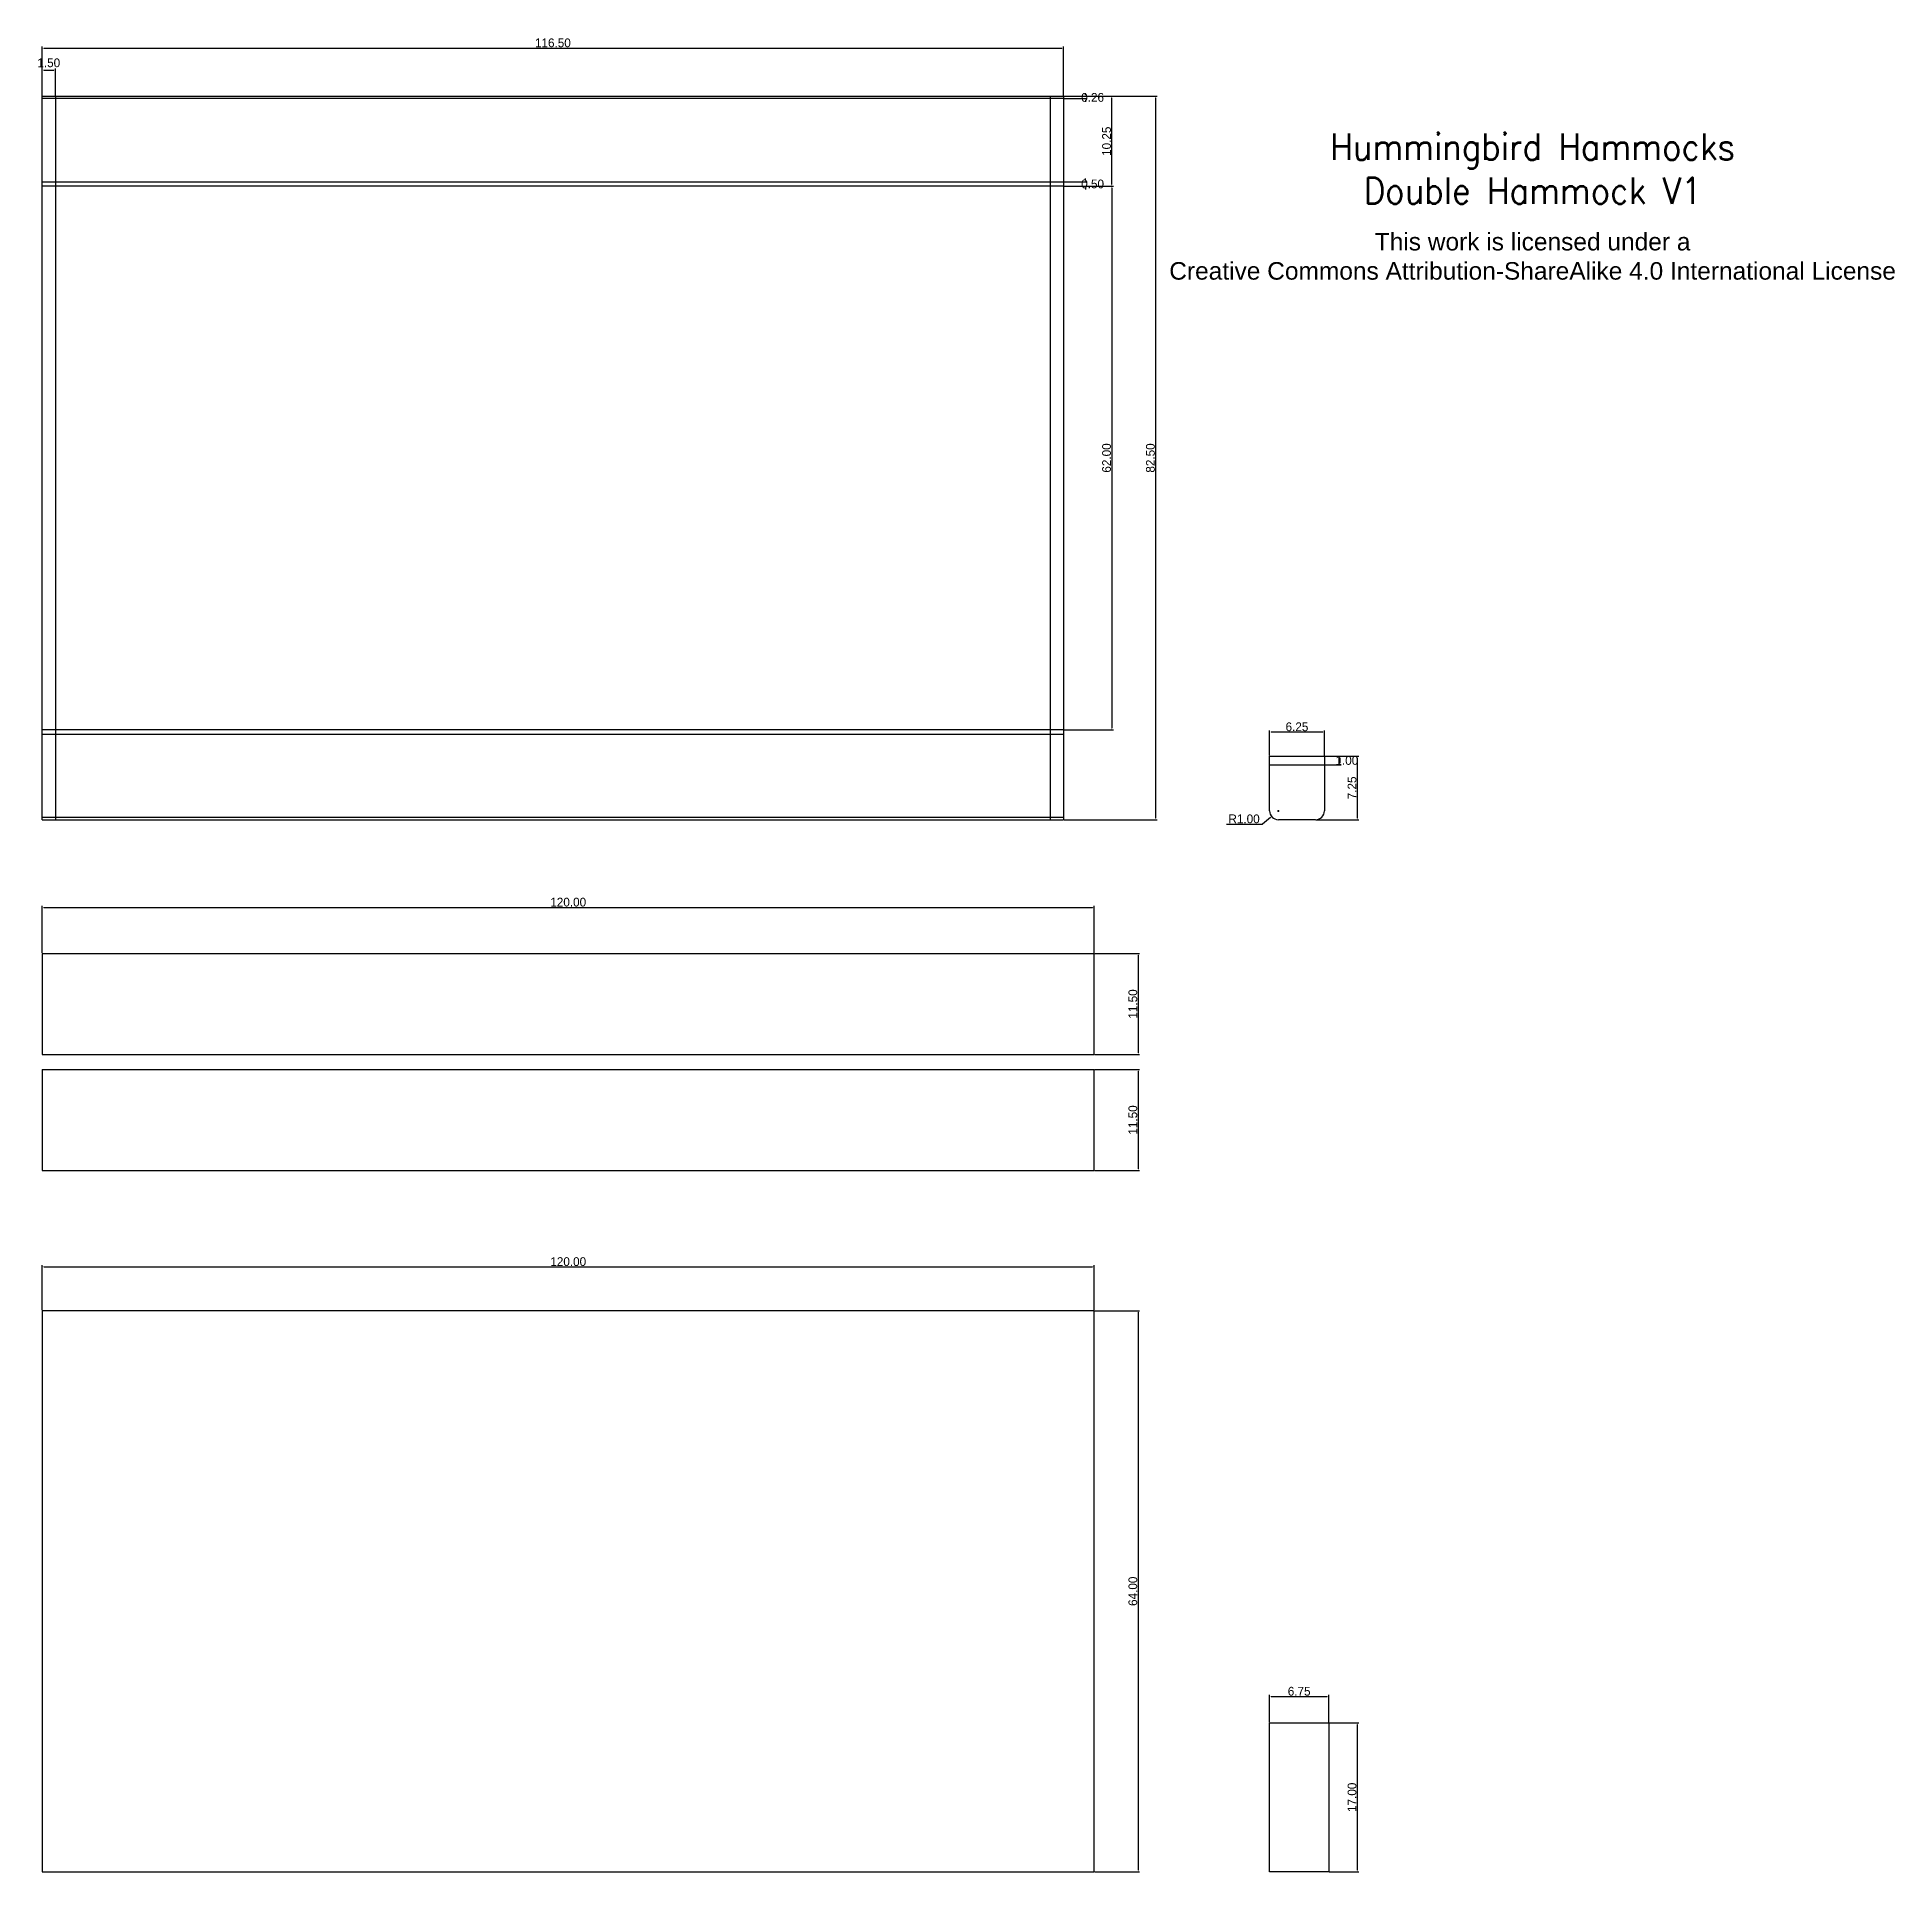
# Model space of a CAD drawing. Extents: x -1 to 211, y 0 to 209.
import ezdxf

# ---------------------------------------------------------------- set-up
doc = ezdxf.new("R2010")
doc.units = 0
doc.layers.get('0').update_dxf_attribs({"true_color": 0xffffff})
for name, color, linetype, true_color in [('Bag Cut Size', 6, 'Continuous', 0xff00ff), ('Center Panel Cut Size', 1, 'Continuous', 0xff0000), ('Dimensions', 4, 'Continuous', 0x00ffff), ('Finished Bag Size', 3, 'Continuous', 0x00ff00), ('Finished Hammock', 5, 'Continuous', 0x0000ff), ('Side Panel Cut Size', 30, 'Continuous', 0xff7f00)]:
    doc.layers.add(name, color=color, linetype=linetype, true_color=true_color)
doc.styles.add('textstyle11', font='Standard')
doc.styles.add('textstyle12', font='Standard')
doc.dimstyles.new('QCADDimStyle', dxfattribs={"dimtxt": 1, "dimasz": 0.18, "dimexe": 0.18, "dimexo": 0.0625, "dimgap": 0.09, "dimtad": 1, "dimtoh": 1, "dimdec": 4, "dimzin": 0, "dimdsep": 46, "dimtxsty": 'Standard', "dimcen": 0.09, "dimadec": 0, "dimazin": 0, "dimtfac": 1, "dimtdec": 4, "dimtofl": 0, "dimtmove": 0, "dimatfit": 3, "dimfxl": 1, "dimtolj": 1, "dimtzin": 0, "dimarcsym": 0})

# ---------------------------------------------------------------- blocks, each defined once
blk = doc.blocks.new('*D1')
at = {"layer": 'Defpoints', "color": 0}
for p in [(116.5, 208), (0, 202.5), (116.5, 202.5)]:
    blk.add_point(p, dxfattribs=at)
at = {"layer": 'Dimensions', "color": 0, "lineweight": -2}
for p, q in [((0, 202.5625), (0, 208.18)), ((0.18, 208), (116.32, 208)), ((116.5, 202.5625), (116.5, 208.18))]:
    blk.add_line(p, q, dxfattribs=at)
at = {"layer": 'Dimensions', "color": 0}
for points in [[(0.18, 208.03), (0.18, 207.97), (0, 208)], [(116.32, 207.97), (116.32, 208.03), (116.5, 208)]]:
    blk.add_solid(points, dxfattribs=at)
at = {"layer": 'Dimensions', "color": 0, "insert": (58.25, 208.59), "char_height": 1, "attachment_point": 5}
blk.add_mtext('\\A1;116.50', dxfattribs=at)
blk = doc.blocks.new('*D2')
at = {"layer": 'Defpoints', "color": 0}
for p in [(1.5, 205.5), (0, 202.5), (1.5, 202.5)]:
    blk.add_point(p, dxfattribs=at)
at = {"layer": 'Dimensions', "color": 0, "lineweight": -2}
for p, q in [((0, 202.5625), (0, 205.68)), ((1.5, 202.5625), (1.5, 205.68)), ((0.18, 205.5), (1.32, 205.5))]:
    blk.add_line(p, q, dxfattribs=at)
at = {"layer": 'Dimensions', "color": 0}
for points in [[(0.18, 205.53), (0.18, 205.47), (0, 205.5)], [(1.32, 205.47), (1.32, 205.53), (1.5, 205.5)]]:
    blk.add_solid(points, dxfattribs=at)
at = {"layer": 'Dimensions', "color": 0, "insert": (0.75, 206.315), "char_height": 1, "attachment_point": 5}
blk.add_mtext('\\A1;1.50', dxfattribs=at)
blk = doc.blocks.new('*D3')
at = {"layer": 'Defpoints', "color": 0}
for p in [(120, 110), (0, 104.73), (120, 104.73)]:
    blk.add_point(p, dxfattribs=at)
at = {"layer": 'Dimensions', "color": 0, "lineweight": -2}
for p, q in [((0, 104.8), (0, 110.18)), ((0.18, 110), (119.82, 110)), ((120, 104.8), (120, 110.18))]:
    blk.add_line(p, q, dxfattribs=at)
at = {"layer": 'Dimensions', "color": 0}
for points in [[(0.18, 110.03), (0.18, 109.97), (0, 110)], [(119.82, 109.97), (119.82, 110.03), (120, 110)]]:
    blk.add_solid(points, dxfattribs=at)
at = {"layer": 'Dimensions', "color": 0, "insert": (60, 110.59), "char_height": 1, "attachment_point": 5}
blk.add_mtext('\\A1;120.00', dxfattribs=at)
blk = doc.blocks.new('*D4')
at = {"layer": 'Defpoints', "color": 0}
for p in [(120, 69), (0, 64), (120, 64)]:
    blk.add_point(p, dxfattribs=at)
at = {"layer": 'Dimensions', "color": 0, "lineweight": -2}
for p, q in [((0, 64.0625), (0, 69.18)), ((0.18, 69), (119.82, 69)), ((120, 64.0625), (120, 69.18))]:
    blk.add_line(p, q, dxfattribs=at)
at = {"layer": 'Dimensions', "color": 0}
for points in [[(0.18, 69.03), (0.18, 68.97), (0, 69)], [(119.82, 68.97), (119.82, 69.03), (120, 69)]]:
    blk.add_solid(points, dxfattribs=at)
at = {"layer": 'Dimensions', "color": 0, "insert": (60, 69.59), "char_height": 1, "attachment_point": 5}
blk.add_mtext('\\A1;120.00', dxfattribs=at)
blk = doc.blocks.new('*D5')
at = {"layer": 'Defpoints', "color": 0}
for p in [(146.25, 130), (140, 127.25), (146.25, 127.25)]:
    blk.add_point(p, dxfattribs=at)
at = {"layer": 'Dimensions', "color": 0, "lineweight": -2}
for p, q in [((140, 127.3125), (140, 130.18)), ((140.18, 130), (146.07, 130)), ((146.25, 127.3125), (146.25, 130.18))]:
    blk.add_line(p, q, dxfattribs=at)
at = {"layer": 'Dimensions', "color": 0}
for points in [[(140.18, 130.03), (140.18, 129.97), (140, 130)], [(146.07, 129.97), (146.07, 130.03), (146.25, 130)]]:
    blk.add_solid(points, dxfattribs=at)
at = {"layer": 'Dimensions', "color": 0, "insert": (143.125, 130.59), "char_height": 1, "attachment_point": 5}
blk.add_mtext('\\A1;6.25', dxfattribs=at)
blk = doc.blocks.new('*D6')
at = {"layer": 'Defpoints', "color": 0}
for p in [(146.75, 20), (140, 17), (146.75, 17)]:
    blk.add_point(p, dxfattribs=at)
at = {"layer": 'Dimensions', "color": 0, "lineweight": -2}
for p, q in [((140, 17.0625), (140, 20.18)), ((140.18, 20), (146.57, 20)), ((146.75, 17.0625), (146.75, 20.18))]:
    blk.add_line(p, q, dxfattribs=at)
at = {"layer": 'Dimensions', "color": 0}
for points in [[(140.18, 20.03), (140.18, 19.97), (140, 20)], [(146.57, 19.97), (146.57, 20.03), (146.75, 20)]]:
    blk.add_solid(points, dxfattribs=at)
at = {"layer": 'Dimensions', "color": 0, "insert": (143.375, 20.59), "char_height": 1, "attachment_point": 5}
blk.add_mtext('\\A1;6.75', dxfattribs=at)
blk = doc.blocks.new('*D7')
at = {"layer": 'Defpoints', "color": 0}
for p in [(146.75, 17), (146.75, 0), (150, 0)]:
    blk.add_point(p, dxfattribs=at)
at = {"layer": 'Dimensions', "color": 0, "lineweight": -2}
for p, q in [((146.8125, 17), (150.18, 17)), ((150, 16.82), (150, 0.18)), ((146.8125, 0), (150.18, 0))]:
    blk.add_line(p, q, dxfattribs=at)
at = {"layer": 'Dimensions', "color": 0}
for points in [[(150.03, 16.82), (149.97, 16.82), (150, 17)], [(149.97, 0.18), (150.03, 0.18), (150, 0)]]:
    blk.add_solid(points, dxfattribs=at)
at = {"layer": 'Dimensions', "color": 0, "insert": (149.41, 8.5), "char_height": 1, "attachment_point": 5, "rotation": 90}
blk.add_mtext('\\A1;17.00', dxfattribs=at)
blk = doc.blocks.new('*D8')
at = {"layer": 'Defpoints', "color": 0}
for p in [(120, 64), (120, 0), (125, 0)]:
    blk.add_point(p, dxfattribs=at)
at = {"layer": 'Dimensions', "color": 0, "lineweight": -2}
for p, q in [((120.0625, 64), (125.18, 64)), ((125, 63.82), (125, 0.18)), ((120.0625, 0), (125.18, 0))]:
    blk.add_line(p, q, dxfattribs=at)
at = {"layer": 'Dimensions', "color": 0}
for points in [[(125.03, 63.82), (124.97, 63.82), (125, 64)], [(124.97, 0.18), (125.03, 0.18), (125, 0)]]:
    blk.add_solid(points, dxfattribs=at)
at = {"layer": 'Dimensions', "color": 0, "insert": (124.41, 32), "char_height": 1, "attachment_point": 5, "rotation": 90}
blk.add_mtext('\\A1;64.00', dxfattribs=at)
blk = doc.blocks.new('*D9')
at = {"layer": 'Defpoints', "color": 0}
for p in [(120, 104.73), (120, 93.23), (125, 93.23)]:
    blk.add_point(p, dxfattribs=at)
at = {"layer": 'Dimensions', "color": 0, "lineweight": -2}
for p, q in [((120.06, 104.73), (125.18, 104.73)), ((125, 104.55), (125, 93.41)), ((120.06, 93.23), (125.18, 93.23))]:
    blk.add_line(p, q, dxfattribs=at)
at = {"layer": 'Dimensions', "color": 0}
for points in [[(125.03, 104.55), (124.97, 104.55), (125, 104.73)], [(124.97, 93.41), (125.03, 93.41), (125, 93.23)]]:
    blk.add_solid(points, dxfattribs=at)
at = {"layer": 'Dimensions', "color": 0, "insert": (124.41, 98.98), "char_height": 1, "attachment_point": 5, "rotation": 90}
blk.add_mtext('\\A1;11.50', dxfattribs=at)
blk = doc.blocks.new('*D10')
at = {"layer": 'Defpoints', "color": 0}
for p in [(120, 91.5), (120, 80), (125, 80)]:
    blk.add_point(p, dxfattribs=at)
at = {"layer": 'Dimensions', "color": 0, "lineweight": -2}
for p, q in [((120.0625, 91.5), (125.18, 91.5)), ((125, 91.32), (125, 80.18)), ((120.0625, 80), (125.18, 80))]:
    blk.add_line(p, q, dxfattribs=at)
at = {"layer": 'Dimensions', "color": 0}
for points in [[(125.03, 91.32), (124.97, 91.32), (125, 91.5)], [(124.97, 80.18), (125.03, 80.18), (125, 80)]]:
    blk.add_solid(points, dxfattribs=at)
at = {"layer": 'Dimensions', "color": 0, "insert": (124.41, 85.75), "char_height": 1, "attachment_point": 5, "rotation": 90}
blk.add_mtext('\\A1;11.50', dxfattribs=at)
blk = doc.blocks.new('*D11')
at = {"layer": 'Defpoints', "color": 0}
for p in [(116.5, 202.5), (116.5, 202.243102), (119, 202.243102)]:
    blk.add_point(p, dxfattribs=at)
at = {"layer": 'Dimensions', "color": 0, "lineweight": -2}
for p, q in [((116.5625, 202.5), (119.18, 202.5)), ((116.5625, 202.243102), (119.18, 202.243102)), ((119, 202.68), (119, 202.86)), ((119, 202.063102), (119, 201.883102))]:
    blk.add_line(p, q, dxfattribs=at)
at = {"layer": 'Dimensions', "color": 0}
for points in [[(118.97, 202.68), (119.03, 202.68), (119, 202.5)], [(119.03, 202.063102), (118.97, 202.063102), (119, 202.243102)]]:
    blk.add_solid(points, dxfattribs=at)
at = {"layer": 'Dimensions', "color": 0, "insert": (119.815, 202.371551), "char_height": 1, "attachment_point": 5}
blk.add_mtext('\\A1;0.26', dxfattribs=at)
blk = doc.blocks.new('*D12')
at = {"layer": 'Defpoints', "color": 0}
for p in [(116.5, 202.5), (122, 202.5), (116.5, 192.25)]:
    blk.add_point(p, dxfattribs=at)
at = {"layer": 'Dimensions', "color": 0, "lineweight": -2}
for p, q in [((116.5625, 202.5), (122.18, 202.5)), ((122, 192.43), (122, 202.32)), ((116.5625, 192.25), (122.18, 192.25))]:
    blk.add_line(p, q, dxfattribs=at)
at = {"layer": 'Dimensions', "color": 0}
for points in [[(122.03, 202.32), (121.97, 202.32), (122, 202.5)], [(121.97, 192.43), (122.03, 192.43), (122, 192.25)]]:
    blk.add_solid(points, dxfattribs=at)
at = {"layer": 'Dimensions', "color": 0, "insert": (121.41, 197.375), "char_height": 1, "attachment_point": 5, "rotation": 90}
blk.add_mtext('\\A1;10.25', dxfattribs=at)
blk = doc.blocks.new('*D13')
at = {"layer": 'Defpoints', "color": 0}
for p in [(116.5, 192.75), (116.5, 192.25), (119, 192.25)]:
    blk.add_point(p, dxfattribs=at)
at = {"layer": 'Dimensions', "color": 0, "lineweight": -2}
for p, q in [((119, 192.93), (119, 193.11)), ((116.5625, 192.75), (119.18, 192.75)), ((116.5625, 192.25), (119.18, 192.25)), ((119, 192.07), (119, 191.89))]:
    blk.add_line(p, q, dxfattribs=at)
at = {"layer": 'Dimensions', "color": 0}
for points in [[(118.97, 192.93), (119.03, 192.93), (119, 192.75)], [(119.03, 192.07), (118.97, 192.07), (119, 192.25)]]:
    blk.add_solid(points, dxfattribs=at)
at = {"layer": 'Dimensions', "color": 0, "insert": (119.815, 192.5), "char_height": 1, "attachment_point": 5}
blk.add_mtext('\\A1;0.50', dxfattribs=at)
blk = doc.blocks.new('*D14')
at = {"layer": 'Defpoints', "color": 0}
for p in [(116.5, 192.25), (116.5, 130.25), (122, 130.25)]:
    blk.add_point(p, dxfattribs=at)
at = {"layer": 'Dimensions', "color": 0, "lineweight": -2}
for p, q in [((116.5625, 192.25), (122.18, 192.25)), ((122, 192.07), (122, 130.43)), ((116.5625, 130.25), (122.18, 130.25))]:
    blk.add_line(p, q, dxfattribs=at)
at = {"layer": 'Dimensions', "color": 0}
for points in [[(122.03, 192.07), (121.97, 192.07), (122, 192.25)], [(121.97, 130.43), (122.03, 130.43), (122, 130.25)]]:
    blk.add_solid(points, dxfattribs=at)
at = {"layer": 'Dimensions', "color": 0, "insert": (121.41, 161.25), "char_height": 1, "attachment_point": 5, "rotation": 90}
blk.add_mtext('\\A1;62.00', dxfattribs=at)
blk = doc.blocks.new('*D15')
at = {"layer": 'Defpoints', "color": 0}
for p in [(116.5, 202.5), (116.5, 120), (127, 120)]:
    blk.add_point(p, dxfattribs=at)
at = {"layer": 'Dimensions', "color": 0, "lineweight": -2}
for p, q in [((116.5625, 202.5), (127.18, 202.5)), ((127, 202.32), (127, 120.18)), ((116.5625, 120), (127.18, 120))]:
    blk.add_line(p, q, dxfattribs=at)
at = {"layer": 'Dimensions', "color": 0}
for points in [[(127.03, 202.32), (126.97, 202.32), (127, 202.5)], [(126.97, 120.18), (127.03, 120.18), (127, 120)]]:
    blk.add_solid(points, dxfattribs=at)
at = {"layer": 'Dimensions', "color": 0, "insert": (126.41, 161.25), "char_height": 1, "attachment_point": 5, "rotation": 90}
blk.add_mtext('\\A1;82.50', dxfattribs=at)
blk = doc.blocks.new('*D16')
at = {"layer": 'Defpoints', "color": 0}
for p in [(146.25, 127.25), (146.25, 126.25), (148, 126.25)]:
    blk.add_point(p, dxfattribs=at)
at = {"layer": 'Dimensions', "color": 0, "lineweight": -2}
for p, q in [((146.3125, 127.25), (148.18, 127.25)), ((146.3125, 126.25), (148.18, 126.25)), ((148, 127.07), (148, 126.43))]:
    blk.add_line(p, q, dxfattribs=at)
at = {"layer": 'Dimensions', "color": 0}
for points in [[(148.03, 127.07), (147.97, 127.07), (148, 127.25)], [(147.97, 126.43), (148.03, 126.43), (148, 126.25)]]:
    blk.add_solid(points, dxfattribs=at)
at = {"layer": 'Dimensions', "color": 0, "insert": (148.815, 126.75), "char_height": 1, "attachment_point": 5}
blk.add_mtext('\\A1;1.00', dxfattribs=at)
blk = doc.blocks.new('*D17')
at = {"layer": 'Defpoints', "color": 0}
for p in [(146.25, 127.25), (145.25, 120), (150, 120)]:
    blk.add_point(p, dxfattribs=at)
at = {"layer": 'Dimensions', "color": 0, "lineweight": -2}
for p, q in [((146.3125, 127.25), (150.18, 127.25)), ((150, 127.07), (150, 120.18)), ((145.3125, 120), (150.18, 120))]:
    blk.add_line(p, q, dxfattribs=at)
at = {"layer": 'Dimensions', "color": 0}
for points in [[(150.03, 127.07), (149.97, 127.07), (150, 127.25)], [(149.97, 120.18), (150.03, 120.18), (150, 120)]]:
    blk.add_solid(points, dxfattribs=at)
at = {"layer": 'Dimensions', "color": 0, "insert": (149.41, 123.625), "char_height": 1, "attachment_point": 5, "rotation": 90}
blk.add_mtext('\\A1;7.25', dxfattribs=at)
blk = doc.blocks.new('*D18')
at = {"layer": 'Defpoints', "color": 0}
for p in [(141, 121), (140.23, 120.36)]:
    blk.add_point(p, dxfattribs=at)
at = {"layer": 'Dimensions', "color": 0}
for p, q in [((140.91, 121), (141.09, 121)), ((141, 120.91), (141, 121.09))]:
    blk.add_line(p, q, dxfattribs=at)
at = {"layer": 'Dimensions', "color": 0, "lineweight": -2}
for p in [(135.09, 119.5), (140.09, 120.25)]:
    blk.add_line(p, (139.18, 119.5), dxfattribs=at)
at = {"layer": 'Dimensions', "color": 0}
blk.add_solid([(140.11, 120.23), (140.07, 120.27), (140.23, 120.36)], dxfattribs=at)
at = {"layer": 'Dimensions', "color": 0, "insert": (137.09, 120.09), "char_height": 1, "attachment_point": 5}
blk.add_mtext('\\A1;R1.00', dxfattribs=at)

msp = doc.modelspace()

# ---------------------------------------------------------------- linework, layer by layer
at = {"layer": 'Bag Cut Size', "color": 7, "true_color": 0xffffff}
for p, q in [((140, 0), (140, 17)), ((140, 17), (146.75, 17)), ((146.75, 17), (146.75, 0)), ((146.75, 0), (140, 0))]:
    msp.add_line(p, q, dxfattribs=at)
at = {"layer": 'Center Panel Cut Size', "color": 7, "true_color": 0xffffff}
for p, q in [((0, 64), (0, 0)), ((120, 64), (0, 64)), ((120, 0), (120, 64)), ((0, 0), (120, 0))]:
    msp.add_line(p, q, dxfattribs=at)
at = {"layer": 'Finished Bag Size', "color": 7, "true_color": 0xffffff}
for p, q in [((140, 126.25), (140, 127.25)), ((140, 127.25), (146.25, 127.25)), ((146.25, 127.25), (146.25, 126.25)), ((140, 126.25), (146.25, 126.25)), ((140, 121), (140, 126.25)), ((146.25, 126.25), (146.25, 121)), ((145.25, 120), (141, 120))]:
    msp.add_line(p, q, dxfattribs=at)
for centre, start, end in [((141, 121), 180, 270), ((145.25, 121), 270, 0)]:
    msp.add_arc(centre, 1, start, end, dxfattribs=at)
at = {"layer": 'Finished Hammock', "color": 7, "true_color": 0xffffff}
for p, q in [((0, 202.243), (0, 202.5)), ((0, 202.5), (3, 202.5)), ((3, 202.243), (0, 202.243)), ((0, 192.75), (0, 202.243)), ((1.5, 202.5), (1.5, 202.243)), ((1.5, 202.243), (1.5, 192.75)), ((3, 202.5), (115, 202.5)), ((115, 202.243), (3, 202.243)), ((115, 202.5), (116.5, 202.5)), ((115, 202.243), (115, 202.5)), ((116.5, 202.243), (115, 202.243)), ((115, 192.75), (115, 202.243)), ((116.5, 202.5), (116.5, 202.243)), ((116.5, 202.243), (116.5, 192.75)), ((0, 192.75), (3, 192.75)), ((0, 192.25), (0, 192.75)), ((0, 130.25), (0, 192.25)), ((3, 192.25), (0, 192.25)), ((1.5, 192.75), (1.5, 192.25)), ((1.5, 192.25), (1.5, 130.25)), ((3, 192.75), (115, 192.75)), ((115, 192.25), (3, 192.25)), ((115, 192.75), (116.5, 192.75)), ((115, 192.25), (115, 192.75)), ((115, 130.25), (115, 192.25)), ((116.5, 192.25), (115, 192.25)), ((116.5, 192.75), (116.5, 192.25)), ((116.5, 192.25), (116.5, 130.25)), ((0, 129.75), (0, 130.25)), ((3, 130.25), (0, 130.25)), ((0, 120.247), (0, 129.75)), ((0, 129.75), (3, 129.75)), ((1.5, 130.25), (1.5, 129.75)), ((1.5, 129.75), (1.5, 120.247)), ((115, 130.25), (3, 130.25)), ((3, 129.75), (115, 129.75)), ((115, 129.75), (115, 130.25)), ((116.5, 130.25), (115, 130.25)), ((115, 120.247), (115, 129.75)), ((115, 129.75), (116.5, 129.75)), ((116.5, 130.25), (116.5, 129.75)), ((116.5, 129.75), (116.5, 120.247)), ((3, 120.247), (0, 120.247)), ((0, 120), (0, 120.247)), ((0, 120), (3, 120)), ((1.5, 120.247), (1.5, 120)), ((115, 120.247), (3, 120.247)), ((3, 120), (115, 120)), ((115, 120), (115, 120.247)), ((116.5, 120.247), (115, 120.247)), ((115, 120), (116.5, 120)), ((116.5, 120.247), (116.5, 120))]:
    msp.add_line(p, q, dxfattribs=at)
at = {"layer": 'Side Panel Cut Size', "color": 7, "true_color": 0xffffff}
for p, q in [((0, 104.734), (0, 93.234)), ((0, 104.734), (120, 104.734)), ((120, 93.234), (120, 104.734)), ((0, 93.234), (120, 93.234)), ((0, 91.5), (0, 80)), ((0, 91.5), (120, 91.5)), ((120, 80), (120, 91.5)), ((0, 80), (120, 80))]:
    msp.add_line(p, q, dxfattribs=at)

# ---------------------------------------------------------------- texts
at = {"attachment_point": 5}
for s, insert, char_height, style in [('\\H3.00133;Hummingbird Hammocks\\PDouble Hammock V1', (170, 194.242), 0.06843, 'textstyle11'), ('\\fHelvetica Neue,Helvetica,Arial,sans-serif|b0|i0|c0|p0;\\c3618615;\\H1.99926;This work is licensed under a \\P\\c13730329;Creative Commons Attribution-ShareAlike 4.0 International License', (170, 184.242), 0.068434, 'textstyle12')]:
    msp.add_mtext(s, dxfattribs=dict(at, insert=insert, char_height=char_height, style=style))

# ---------------------------------------------------------------- dimensions: what is measured, and where the dimension line sits
at = {"layer": 'Dimensions'}
for base, p1, p2, picture, middle in [((116.5, 208), (0, 202.5), (116.5, 202.5), '*D1', (58.25, 208.59)), ((1.5, 205.5), (0, 202.5), (1.5, 202.5), '*D2', (0.75, 206.315)), ((146.25, 130), (140, 127.25), (146.25, 127.25), '*D5', (143.125, 130.59)), ((120, 110), (0, 104.734), (120, 104.734), '*D3', (60, 110.59)), ((120, 69), (0, 64), (120, 64), '*D4', (60, 69.59)), ((146.75, 20), (140, 17), (146.75, 17), '*D6', (143.375, 20.59))]:
    dim = msp.add_linear_dim(base=base, p1=p1, p2=p2, dimstyle='QCADDimStyle', override={"dimtxt": 1, "dimdec": 2, "dimclrd": 0, "dimclre": 0, "dimclrt": 0, "dimtmove": 2}, dxfattribs=at)
    dim.commit()
    dim.dimension.update_dxf_attribs({"geometry": picture, "text_midpoint": middle})
for base, p1, p2, picture, middle in [((119, 202.243), (116.5, 202.5), (116.5, 202.243), '*D11', (119.815, 202.372)), ((122, 202.5), (116.5, 192.25), (116.5, 202.5), '*D12', (121.41, 197.375)), ((127, 120), (116.5, 202.5), (116.5, 120), '*D15', (126.41, 161.25)), ((119, 192.25), (116.5, 192.75), (116.5, 192.25), '*D13', (119.815, 192.5)), ((122, 130.25), (116.5, 192.25), (116.5, 130.25), '*D14', (121.41, 161.25)), ((150, 120), (146.25, 127.25), (145.25, 120), '*D17', (149.41, 123.625)), ((148, 126.25), (146.25, 127.25), (146.25, 126.25), '*D16', (148.815, 126.75)), ((125, 93.234), (120, 104.734), (120, 93.234), '*D9', (124.41, 98.984)), ((125, 80), (120, 91.5), (120, 80), '*D10', (124.41, 85.75)), ((125, 0), (120, 64), (120, 0), '*D8', (124.41, 32)), ((150, 0), (146.75, 17), (146.75, 0), '*D7', (149.41, 8.5))]:
    dim = msp.add_linear_dim(base=base, p1=p1, p2=p2, angle=90, dimstyle='QCADDimStyle', override={"dimtxt": 1, "dimdec": 2, "dimclrd": 0, "dimclre": 0, "dimclrt": 0, "dimtmove": 2}, dxfattribs=at)
    dim.commit()
    dim.dimension.update_dxf_attribs({"geometry": picture, "text_midpoint": middle})
dim = msp.add_radius_dim(center=(141, 121), mpoint=(140.228, 120.365), dimstyle='QCADDimStyle', override={"dimtxt": 1, "dimdec": 2, "dimclrd": 0, "dimclre": 0, "dimclrt": 0, "dimtmove": 2}, dxfattribs=at)
dim.commit()
dim.dimension.update_dxf_attribs({"geometry": '*D18', "text_midpoint": (137.087, 120.091)})

doc.saveas('drawing.dxf')
